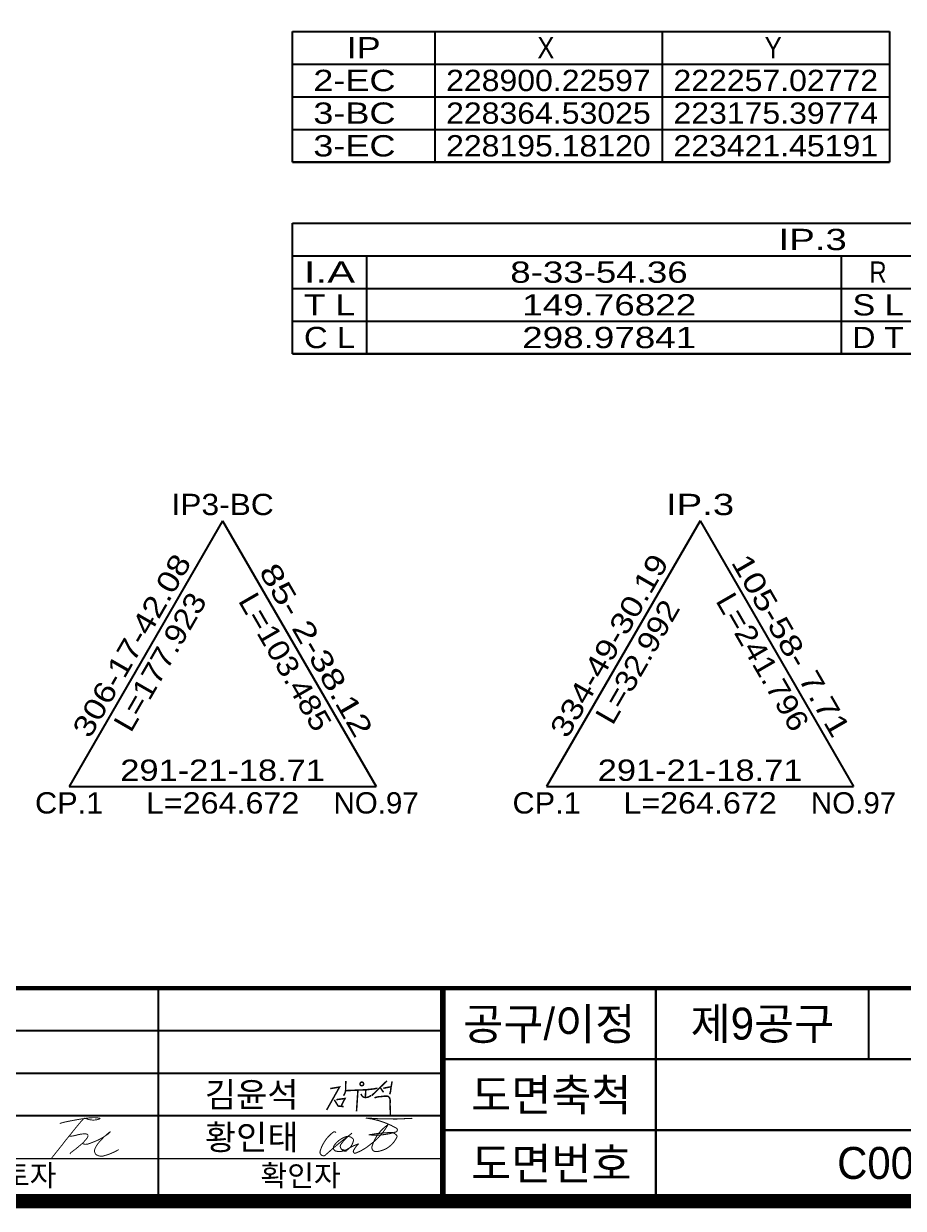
# Model space of a CAD drawing. Extents: x 225142 to 225983, y 224653 to 225247.
# Drawn here: x 225674.5 to 225798.3, y 224671.6 to 224838.3 of the extents above; entities that cross this region are included whole.
import ezdxf
from ezdxf.enums import TextEntityAlignment as Align

# ---------------------------------------------------------------- set-up
doc = ezdxf.new("R2010")
doc.units = 0
doc.header["$LTSCALE"] = 10
doc.header["$MEASUREMENT"] = 0
for name, color, linetype in [('CA-LEAL', 1, 'CONTINUOUS'), ('CA-LEAT', 3, 'CONTINUOUS'), ('CA-TABL-LIN1', 4, 'CONTINUOUS'), ('CA-TABL-LIN2', 1, 'CONTINUOUS'), ('CA-TABL-TEX1', 6, 'CONTINUOUS'), ('CA-TABL-TEX2', 3, 'CONTINUOUS'), ('CX-BORD', 3, 'CONTINUOUS'), ('CX-BORD-LIN1', 4, 'CONTINUOUS'), ('CX-BORD-LIN2', 3, 'CONTINUOUS'), ('CX-BORD-TEX2', 7, 'CONTINUOUS'), ('CX-BORD-TEX3', 6, 'CONTINUOUS')]:
    doc.layers.add(name, color=color, linetype=linetype)
doc.styles.get("Standard").update_dxf_attribs({"font": 'Dotum.ttf'})
doc.styles.add('TB_TEXT', font='Dotum.ttf')
doc.styles.add('TB_WBTXT', font='Dotum.ttf')
doc.styles.add('TB_WMTXT', font='Dotum.ttf')

# ---------------------------------------------------------------- blocks, each defined once
blk = doc.blocks.new('CXBLKA1-KHCA1')
at = {"layer": 'CX-BORD-LIN1', "const_width": 2}
blk.add_lwpolyline([(796, -2.273736754432321e-12), (0, 0), (0, 553.9999999999995), (795.9999999999995, 553.9999999999995)], close=True, dxfattribs=at)
at = {"layer": 'CX-BORD-LIN1'}
for points, const_width in [([(796, 30.00000000000098), (0, 29.99999999999869)], 0.6), ([(566, 1.175948227682966e-12), (566, 30.00000000000031)], 0.8), ([(566, 1.527666881884215e-13), (566, 30.00000000000031)], 0.6), ([(566, 6.000000000000252), (270, 5.9999999999993)], 0.2)]:
    blk.add_lwpolyline(points, dxfattribs=dict(at, const_width=const_width))
blk.add_lwpolyline([(526, 4.192202140984591e-13), (526, 30.00000000000018)], dxfattribs=at)
at = {"layer": 'CX-BORD-LIN2', "const_width": 0.3}
for points in [[(596, 1.4210854715202e-13), (596, 30.00000000000043)], [(686, 19.99999999999756), (566, 19.99999999999739)], [(796, 9.999999999997726), (566, 9.9999999999974)]]:
    blk.add_lwpolyline(points, dxfattribs=at)
at = {"layer": 'CX-BORD-LIN2'}
for points in [[(626, 19.99999999999747), (626, 30.00000000000043)], [(566, 24.00000000000025), (270, 23.9999999999993)], [(566, 18.00000000000136), (270, 18.00000000000041)], [(566, 12.00000000000136), (270, 12.00000000000041)]]:
    blk.add_lwpolyline(points, dxfattribs=at)
at = {"layer": 'CX-BORD-LIN1', "style": 'TB_TEXT'}
for tag, height, p in [('TR_RDAT4', 3.5, (317.5, 26.99999999999994)), ('TR_DGN4', 3.5, (459.1184542177598, 26.99999999999993)), ('TR_CHK4', 3.5, (499.1184542177598, 26.99999999999993)), ('TR_APP4', 3.5, (539.1184542177598, 27.00000000000016)), ('TR_RNUM4', 3, (285.105116618196, 26.63656332936284)), ('TR_RNUM3', 3, (285.105116618196, 20.63656332936395)), ('TR_RDAT3', 3.5, (317.5, 21.00000000000105)), ('TR_DGN3', 3.5, (459.1184542177598, 21.00000000000104)), ('TR_CHK3', 3.5, (499.1184542177598, 21.00000000000104)), ('TR_APP3', 3.5, (539.1184542177598, 21.00000000000126)), ('TR_RDAT2', 3.5, (317.5, 15.00000000000105)), ('TR_DGN2', 3.5, (459.1184542177598, 15.00000000000104)), ('TR_CHK2', 3.5, (499.1184542177598, 15.00000000000104)), ('TR_APP2', 3.5, (539.1184542177598, 15.00000000000126)), ('TR_RNUM2', 3, (285.105116618196, 14.63656332936395)), ('TR_RNUM1', 3, (285.105116618196, 8.636563329362843)), ('TR_RDAT1', 3.5, (317.5, 8.999999999999943)), ('TR_DGN1', 3.5, (459.1184542177598, 8.999999999999929)), ('TR_CHK1', 3.5, (499.1184542177598, 8.999999999999929)), ('TR_APP1', 3.5, (539.1184542177598, 9.000000000000156))]:
    blk.add_attdef(tag, text='', height=height, dxfattribs=at).set_placement(p, align=Align.MIDDLE_CENTER)
for tag, p in [('TR_RCON4', (342.3033138082337, 26.99999999999994)), ('TR_RCON3', (342.3033138082337, 21.00000000000105)), ('TR_RCON2', (342.3033138082337, 15.00000000000105)), ('TR_RCON1', (342.3033138082337, 8.999999999999943))]:
    blk.add_attdef(tag, text='', height=3.5, dxfattribs=at).set_placement(p, align=Align.MIDDLE_LEFT)
at = {"layer": 'CX-BORD-LIN2', "style": 'TB_TEXT'}
blk.add_attdef('TD_VERSION', text='', height=3, rotation=90, dxfattribs=at).set_placement((800.499999405456, 48.01489921212271), align=Align.MIDDLE_CENTER)
at = {"layer": 'CX-BORD-TEX2', "style": 'TB_WMTXT'}
for tag, height, p in [('TB_CNAME', 5, (15.34476638720071, 531.8324131479244)), ('TB_CSCOP', 4, (16.63456755316156, 523.8324131479244))]:
    blk.add_attdef(tag, text='', height=height, dxfattribs=at).set_placement(p, align=Align.BOTTOM_LEFT)
at = {"layer": 'CX-BORD-TEX2', "style": 'TB_WBTXT'}
for tag, height, p in [('TB_MTITIL', 10, (398, 533.326413560618)), ('TB_STITL', 7, (398, 518.326413560618))]:
    blk.add_attdef(tag, text='', height=height, dxfattribs=at).set_placement(p, align=Align.MIDDLE_CENTER)
at = {"layer": 'CX-BORD-TEX3', "style": 'TB_TEXT'}
for s, height, p in [('공구/이정', 4.5, (581, 24.99999999999742)), ('도면축척', 4.5, (581.2913704096159, 14.99999999999741)), ('도면번호', 4.5, (581.2913704096159, 5.385823260719846)), ('검토자', 3, (506, 3.662000000000432)), ('확인자', 3, (546, 3.662000000000262))]:
    blk.add_text(s, height=height, dxfattribs=at).set_placement(p, align=Align.MIDDLE)
for tag, height, p in [('TD_DCOMP', 4.5, (217.5, 24.99999999999931)), ('TD_CSECT', 4.5, (611, 24.99999999999896)), ('TD_DNAME_TOP', 4.5, (755, 24.99999999999912)), ('TD_DNAME_MAIN', 4.5, (755, 19.00715491911868)), ('TD_CCOMP', 4.5, (217.5, 14.99999999999931)), ('TD_HSCAL', 4.5, (626.6991483434026, 15.23515171695612)), ('TD_VSCAL', 4.5, (655.7793615572627, 15.23515171695612)), ('TD_DNAME_BOT', 3, (755, 13.65422715006187)), ('TD_CNAME', 4.5, (65, 5.752181573154171)), ('TD_FIELD', 4.5, (182.5, 5.52709622435755)), ('TD_CSTEP', 4.5, (253.2440000000001, 5.527096224357066)), ('TD_DWGCODE', 4.5, (641, 5.385823260720159)), ('TD_DWGNO', 4.5, (755, 5.385823260720144))]:
    blk.add_attdef(tag, text='', height=height, dxfattribs=at).set_placement(p, align=Align.MIDDLE_CENTER)
at = {"layer": 'CX-BORD-TEX3', "style": 'TB_TEXT', "width": 0.9}
blk.add_attdef('TD_CDIST', text='', height=4.5, dxfattribs=at).set_placement((656, 24.99999999999902), align=Align.MIDDLE_CENTER)

msp = doc.modelspace()

# ---------------------------------------------------------------- linework, layer by layer
at = {"layer": 'CA-LEAL', "linetype": 'Continuous'}
for p, q in [((225702.502566199, 224768.3577737744), (225680.9025688387, 224730.9454742504)), ((225702.502566199, 224768.3577737744), (225724.1025688387, 224730.9454772984)), ((225769.702566199, 224768.3577785158), (225748.1025688387, 224730.9454789918)), ((225769.702566199, 224768.3577785158), (225791.3025688387, 224730.9454820397)), ((225680.9025688387, 224730.9454742504), (225724.1025688387, 224730.9454772984)), ((225748.1025688387, 224730.9454789918), (225791.3025688387, 224730.9454820397))]:
    msp.add_line(p, q, dxfattribs=at)
at = {"layer": 'CA-TABL-LIN1'}
for p, q in [((225712.3529899769, 224837.2510649548), (225796.3529899769, 224837.2510708814)), ((225712.3529912751, 224818.8510649547), (225712.3529899769, 224837.2510649548)), ((225732.3529899769, 224837.2510663659), (225732.3529912751, 224818.8510663659)), ((225796.3529899769, 224837.2510708814), (225796.3529912751, 224818.8510708814)), ((225712.3529903014, 224832.6510649548), (225796.3529903014, 224832.6510708814)), ((225712.3529912751, 224818.8510649547), (225796.3529912751, 224818.8510708814)), ((225796.3529912751, 224818.8510708814), (225712.3529912751, 224818.8510649547)), ((225712.3529918811, 224810.2623027332), (225861.1529918811, 224810.2623132318)), ((225712.3529931793, 224791.8623027332), (225712.3529918811, 224810.2623027332)), ((225712.3529922056, 224805.6623027332), (225861.1529922056, 224805.6623132318)), ((225722.7529922056, 224805.6623034669), (225722.7529931793, 224791.8623034669)), ((225789.5529922056, 224805.66230818), (225789.5529931793, 224791.86230818)), ((225712.3529931793, 224791.8623027332), (225861.1529931793, 224791.8623132318)), ((225861.1529931793, 224791.8623132318), (225712.3529931793, 224791.8623027332))]:
    msp.add_line(p, q, dxfattribs=at)
at = {"layer": 'CA-TABL-LIN2'}
for p, q in [((225764.3529899769, 224837.2510686236), (225764.3529912751, 224818.8510686236)), ((225712.352990626, 224828.0510649548), (225796.352990626, 224828.0510708814)), ((225712.3529909505, 224823.4510649548), (225796.3529909505, 224823.4510708814)), ((225712.3529925302, 224801.0623027332), (225861.1529925302, 224801.0623132318)), ((225712.3529928547, 224796.4623027332), (225861.1529928547, 224796.4623132318))]:
    msp.add_line(p, q, dxfattribs=at)
at = {"layer": 'CX-BORD-LIN1'}
for points, const_width in [([(225717.6483974801, 224688.4236113239), (225718.9569925524, 224688.6375188519), (225717.1408152607, 224685.4052727894)], 0.2099999999999999), ([(225719.843985491, 224689.5088906959), (225719.8075909645, 224688.1023998227), (225719.7287362834, 224687.7992764067), (225719.6377503465, 224687.599215277), (225719.5164362701, 224687.4294665844)], 0.2099999999999999), ([(225719.8075909645, 224688.1327117821), (225721.5484542621, 224688.2115241187), (225721.3467504983, 224685.2192945567)], 0.2099999999999999), ([(225721.5484542621, 224688.2115241187), (225722.6625074146, 224688.2551349462), (225723.7133383529, 224688.3676633894), (225724.2923674441, 224688.4801918325)], 0.2099999999999999), ([(225722.6625074146, 224688.2551349462), (225722.5820866021, 224687.1566427056)], 0.2099999999999999), ([(225725.6319268256, 224689.5179421439), (225723.4827951476, 224687.4291397863)], 0.2099999999999999), ([(225724.6728106106, 224688.5830109314), (225725.1523687181, 224687.8966053926)], 0.2099999999999999), ([(225725.1168456985, 224688.4705823432), (225725.9930761331, 224688.6421838473), (225726.2160088354, 224688.6458173265)], 0.2099999999999999), ([(225726.3580993954, 224689.4393476727), (225726.2160088354, 224688.6458173265), (225726.1729907038, 224688.3379620265), (225726.135389884, 224688.0257584959), (225726.0803346316, 224687.7988898867), (225725.9906726565, 224687.6254432154)], 0.2099999999999999), ([(225718.2251058423, 224686.8387842297), (225718.7672515127, 224685.9608444123), (225719.5358622216, 224685.8853965675)], 0.2099999999999999), ([(225718.5133355224, 224686.8662199834), (225719.7348778265, 224687.0308340276), (225719.1584192255, 224685.9334086586)], 0.2099999999999999), ([(225721.9655272923, 224687.6871340058), (225722.1156458894, 224687.4031335356), (225722.2443191894, 224687.2638124239), (225722.4051608145, 224687.199510593), (225722.5820866021, 224687.1566427056), (225722.9573834742, 224687.2155862896), (225723.2147300744, 224687.3441899516), (225723.4077392653, 224687.4567183947)], 0.2099999999999999), ([(225723.8722130141, 224687.1234129741), (225724.271638787, 224687.2416976509), (225724.5231292853, 224687.286054763), (225724.7598261802, 224687.2934473761), (225724.9595386871, 224687.3156256933), (225725.2184256075, 224687.3525897145), (225725.5337995419, 224687.356764035), (225725.643084848, 224687.356764035), (225725.7159422249, 224687.3494822657), (225725.7997283602, 224687.3167140648), (225725.8871569088, 224687.2584594325), (225725.9272280106, 224687.1965641543), (225726.00372856, 224687.1019006753), (225726.0437996618, 224686.9890330119), (225726.062014006, 224686.9271377338), (225726.0765851777, 224686.8397560241), (225726.0880468611, 224686.5864889109), (225726.0618948191, 224686.2663055816), (225726.0880468611, 224685.7304885231), (225726.114178406, 224684.6074849898)], 0.2099999999999999), ([(225679.5900368619, 224683.5111749851), (225679.7894578704, 224683.5745192695), (225679.9823199943, 224683.6301955147), (225680.1676862539, 224683.6789646709), (225680.3446196693, 224683.7215876877), (225680.5121832608, 224683.7588255154), (225680.6694400484, 224683.791439104), (225680.8154530525, 224683.8201894032), (225680.9492852933, 224683.8458373632), (225681.0705854041, 224683.8690853995), (225681.1813444714, 224683.8904017896), (225681.284139195, 224683.9101962768), (225681.3815462745, 224683.9288786042), (225681.4761424095, 224683.946858515), (225681.5705042999, 224683.9645457523), (225681.6672086453, 224683.9823500593), (225681.7688321454, 224684.0006811793), (225681.8772878044, 224684.0198415416), (225681.9918338454, 224684.0397043209), (225682.1110647956, 224684.0600353783), (225682.2335751826, 224684.0806005747), (225682.357959534, 224684.1011657711), (225682.482812377, 224684.1214968284), (225682.6067282392, 224684.1413596078), (225682.7283016481, 224684.1605199701), (225682.8464199379, 224684.1787827996), (225682.9611416695, 224684.1961090731), (225683.0728182106, 224684.2124987911), (225683.1818009291, 224684.2279519537), (225683.2884411926, 224684.2424685611), (225683.3930903688, 224684.2560486135), (225683.4960998254, 224684.268692111), (225683.5978209302, 224684.2803990541), (225683.6985074488, 224684.2911499311), (225683.7980227381, 224684.3008471841), (225683.8961325533, 224684.3093737433), (225683.9926026493, 224684.316612539), (225684.087198781, 224684.3224465015), (225684.1796867034, 224684.3267585609), (225684.2698321715, 224684.3294316478), (225684.3574009402, 224684.3303486922), (225684.4421782848, 224684.3294511594), (225684.5240275621, 224684.3269146536), (225684.6028316489, 224684.3229733142), (225684.6784734223, 224684.3178612804), (225684.7508357592, 224684.3118126914), (225684.8198015367, 224684.3050616864), (225684.8852536316, 224684.2978424047), (225684.9470749211, 224684.2903889853), (225685.0050506798, 224684.282877033), (225685.0585757735, 224684.2752480126), (225685.1069474659, 224684.2673848545), (225685.1494630204, 224684.2591704889), (225685.1854197007, 224684.2504878462), (225685.2141147703, 224684.2412198566), (225685.2348454928, 224684.2312494503), (225685.2469091318, 224684.2204595577), (225685.2498371963, 224684.2087721323), (225685.2440981776, 224684.1962652201), (225685.2303948125, 224684.1830558904), (225685.2094298377, 224684.1692612125), (225685.18190599, 224684.1549982557), (225685.1485260061, 224684.1403840893), (225685.1099926229, 224684.1255357827), (225685.067008577, 224684.110570405), (225685.0202180437, 224684.0956245373), (225684.9700309523, 224684.0809128071), (225684.9167986705, 224684.0666693537), (225684.860872566, 224684.0531283162), (225684.8026040065, 224684.0405238339), (225684.7423443597, 224684.0290900461), (225684.6804449933, 224684.0190610918), (225684.6172572751, 224684.0106711106), (225684.5531520933, 224684.0040957066), (225684.4885784189, 224683.9992763452), (225684.4240047431, 224683.9960959569), (225684.3598995574, 224683.9944374722), (225684.2967313532, 224683.9941838217), (225684.2349686218, 224683.9952179356), (225684.1750798546, 224683.9974227447), (225684.1175335432, 224684.0006811793), (225684.0626420151, 224684.0048956815), (225684.0100929429, 224684.0100467396), (225683.9594178356, 224684.0161343533), (225683.9101482023, 224684.0231585224), (225683.8618155517, 224684.0311192466), (225683.8139513929, 224684.040016526), (225683.7660872347, 224684.0498503601), (225683.7177545861, 224684.0606207486), (225683.6686606401, 224684.0723081801), (225683.6192153261, 224684.0848150966), (225683.5700042575, 224684.0980244289), (225683.5216130476, 224684.1118191076), (225683.4746273099, 224684.1260820636), (225683.4296326579, 224684.1406962273), (225683.3872147049, 224684.1555445297), (225683.3479590643, 224684.1705099014), (225683.3122561451, 224684.1854167383), (225683.2797155388, 224684.1998552977), (225683.2497516321, 224684.2133573019), (225683.221778812, 224684.2254544732), (225683.1952114655, 224684.2356785341), (225683.1694639794, 224684.243561207), (225683.1439507407, 224684.2486342144), (225683.1180861362, 224684.2504292786), (225683.0913040732, 224684.2484586103), (225683.0631165397, 224684.2421563741), (225683.0330550438, 224684.2309372229), (225683.0006510941, 224684.2142158097), (225682.9654361985, 224684.1914067871), (225682.9269418655, 224684.1619248082), (225682.8846996033, 224684.1251845258), (225682.8382409202, 224684.0806005929), (225682.7872339679, 224684.0278218012), (225682.7318934716, 224683.9674334975), (225682.6725708001, 224683.9002551674), (225682.6096173221, 224683.8271062969), (225682.5433844064, 224683.7488063714), (225682.4742234215, 224683.6661748767), (225682.4024857363, 224683.5800312985), (225682.3285227194, 224683.4911951226), (225682.2526662191, 224683.4003687651), (225682.1751700012, 224683.3077863653), (225682.096268311, 224683.2135649928), (225682.0161953941, 224683.1178217173), (225681.9351854957, 224683.0206736087), (225681.8534728611, 224682.9222377365), (225681.7712917359, 224682.8226311705), (225681.6888763653, 224682.7219709805), (225681.6064414743, 224682.6204132592), (225681.5241237059, 224682.5182701916), (225681.4420401829, 224682.4158929859), (225681.3603080279, 224682.3136328501), (225681.2790443637, 224682.2118409924), (225681.1983663129, 224682.1108686207), (225681.1183909982, 224682.0110669433), (225681.0392355423, 224681.9127871682), (225680.9609975474, 224681.8162829456), (225680.8836965344, 224681.7214176944), (225680.8073325034, 224681.6279572756), (225680.731905455, 224681.5356675502), (225680.6574153893, 224681.444314379), (225680.5838623068, 224681.3536636233), (225680.5112462077, 224681.2634811438), (225680.4395670924, 224681.1735328017), (225680.3686297566, 224681.0834186096), (225680.297458177, 224680.9920751876), (225680.2248811259, 224680.8982733075), (225680.1497273755, 224680.800783741), (225680.0708256979, 224680.6983772598), (225679.9870048653, 224680.5898246359), (225679.8970936497, 224680.4738966409), (225679.7999208236, 224680.3493640467), (225679.6939833112, 224680.2145293471), (225679.5764506466, 224680.0658219238), (225679.4441605159, 224679.8992028807), (225679.2939506054, 224679.7106333215), (225679.1226586013, 224679.4960743502), (225678.9271221898, 224679.2514870705), (225678.7041790571, 224678.9728325863), (225678.4506668895, 224678.6560720014)], 0.1322999999999999), ([(225680.8768094023, 224681.7129886705), (225680.9140938678, 224681.7130276936), (225680.956266898, 224681.7133008556), (225681.0028309081, 224681.7140422951), (225681.0532883133, 224681.715486151), (225681.1071415287, 224681.7178665622), (225681.1638929695, 224681.7214176673), (225681.2230450509, 224681.7263736052), (225681.284100188, 224681.7329685148), (225681.346653487, 224681.7413780001), (225681.4106708187, 224681.7515435265), (225681.476210745, 224681.7633480246), (225681.5433318277, 224681.7766744253), (225681.6120926286, 224681.7914056593), (225681.6825517096, 224681.8074246571), (225681.7547676324, 224681.8246143496), (225681.8287989591, 224681.8428576675), (225681.9046749705, 224681.8619985182), (225681.9823078245, 224681.8817247165), (225682.0615803981, 224681.9016850537), (225682.1423755682, 224681.9215283215), (225682.2245762119, 224681.9409033112), (225682.308065206, 224681.9594588144), (225682.3927254276, 224681.9768436225), (225682.4784397537, 224681.992706527), (225682.5649348977, 224682.0067548543), (225682.6513129187, 224682.0189300698), (225682.7365197122, 224682.0292321741), (225682.8195011738, 224682.0376611675), (225682.8992031988, 224682.0442170506), (225682.9745716829, 224682.0488998237), (225683.0445525217, 224682.0517094872), (225683.1080916105, 224682.0526460416), (225683.1644471722, 224682.0517094872), (225683.2141267386, 224682.0488998237), (225683.2579501689, 224682.0442170506), (225683.2967373221, 224682.0376611675), (225683.3313080574, 224682.0292321742), (225683.3624822339, 224682.0189300698), (225683.3910797107, 224682.0067548543), (225683.417920347, 224681.992706527), (225683.4436092767, 224681.9767850878), (225683.4678927335, 224681.9589905367), (225683.490302226, 224681.9393228738), (225683.5103692629, 224681.9177820996), (225683.5276253528, 224681.894368214), (225683.5416020042, 224681.8690812174), (225683.5518307257, 224681.84192111), (225683.557843026, 224681.8128878919), (225683.559307057, 224681.7820205865), (225683.5564375445, 224681.7495143097), (225683.5495858573, 224681.7156031998), (225683.5391033647, 224681.6805213961), (225683.5253414357, 224681.6445030372), (225683.5086514392, 224681.6077822619), (225683.4893847443, 224681.5705932089), (225683.4678927202, 224681.5331700171), (225683.4444681741, 224681.4956687791), (225683.4191696671, 224681.4579334023), (225683.3919971985, 224681.4197297479), (225683.3629507677, 224681.3808236771), (225683.3320303739, 224681.340981051), (225683.2992360166, 224681.299967731), (225683.2645676949, 224681.2575495781), (225683.2280254084, 224681.2134924537), (225683.1896286768, 224681.1676597767), (225683.1494751023, 224681.1203051974), (225683.1076818076, 224681.0717799239), (225683.0643659153, 224681.0224351642), (225683.0196445482, 224680.9726221265), (225682.9736348289, 224680.9226920189), (225682.9264538801, 224680.8729960494), (225682.8782188245, 224680.8238854262), (225682.8290663053, 224680.7756528227), (225682.779211048, 224680.728356774), (225682.7288872987, 224680.6819972805), (225682.6783293033, 224680.6365743426), (225682.6277713079, 224680.5920879608), (225682.5774475586, 224680.5485381355), (225682.5275923013, 224680.5059248671), (225682.4784397821, 224680.464248156), (225682.4301656856, 224680.423488491), (225682.3827114501, 224680.3835483137), (225682.3359599528, 224680.3443105544), (225682.2897940705, 224680.3056581431), (225682.2440966803, 224680.2674740098), (225682.1987506592, 224680.2296410845), (225682.153638884, 224680.1920422975), (225682.1086442319, 224680.1545605786), (225682.0636495799, 224680.1170983698), (225682.0185378052, 224680.0796361594), (225681.973191785, 224680.0421739478), (225681.9274943968, 224680.0047117351), (225681.881328518, 224679.9672495215), (225681.8345770257, 224679.9297873073), (225681.7871227973, 224679.8923250927), (225681.7388487101, 224679.8548628778), (225681.6896669221, 224679.8173811513), (225681.6396067138, 224679.7797823553), (225681.5887266464, 224679.7419494198), (225681.537085281, 224679.7037652757), (225681.484741179, 224679.6651128531), (225681.4317529013, 224679.6258750824), (225681.3781790091, 224679.585934894), (225681.3240780637, 224679.5451752183), (225681.2698014333, 224679.503518009), (225681.2168717135, 224679.461041313), (225681.1671043071, 224679.4178622007), (225681.122314617, 224679.3740977423), (225681.0843180457, 224679.3298650079), (225681.0549299962, 224679.2852810678), (225681.0359658712, 224679.2404629925), (225681.0292410733, 224679.195527852)], 0.1322999999999999)]:
    msp.add_lwpolyline(points, dxfattribs=dict(at, const_width=const_width))
at = {"layer": 'CX-BORD-LIN1', "const_width": 0.2099999999999999}
msp.add_lwpolyline([(225722.0139950729, 224689.3185747796, 3798.450989763234), (225722.0142500062, 224689.3186613122)], format="xyb", dxfattribs=at)
at = {"layer": 'CX-BORD-LIN1', "const_width": 0.147, "elevation": -90.41666666666667}
for points in [[(225716.2372590408, 224679.642671065, 0.6334663635945859), (225716.8862440106, 224678.9918129086, -0.02584804886832607), (225720.7280742441, 224682.1570944218, 0.08724122534274857), (225719.1113141691, 224680.5177588824, 0.6966696370647005), (225719.8823883437, 224679.7891739004, -0.06082299902354997), (225721.6456021766, 224680.6511411356, 0.09139181008041715), (225720.930431088, 224679.7111154224, 0.5099500080430651), (225721.1388359672, 224679.3059248145, 0.08972915044655608), (225723.2913792816, 224680.5534538494, 0.1097096665230928), (225725.7848313398, 224683.3474915603)], [(225726.9854541397, 224682.8415399455, 0.1016100729652878), (225722.661070588, 224684.2833904002, 0.0379938199290968), (225729.1849332488, 224684.2350654916)], [(225725.7848313398, 224683.3474915603, 0.1764310013253211), (225723.5309189428, 224680.2724229864, 0.5250689199938516), (225724.1201476911, 224679.5493556918)], [(225718.0943667255, 224682.3020691476, 0.1620361182399803), (225716.2372590407, 224679.642671065)], [(225718.45680354, 224682.2295817847, 0.3642693064098785), (225718.0943667255, 224682.3020691476)], [(225719.9320101732, 224679.7157087914, 0.2399836959650749), (225720.9338025344, 224681.2440207572, 0.3459454611295547), (225719.7672417143, 224681.6195113198, 0.1625229052121287), (225718.1195569692, 224680.2954133413)], [(225724.1201476912, 224679.5493556919, 0.2836747993364746), (225727.0827997248, 224681.7221702444, 0.1882848276638638), (225726.3242897506, 224682.2553666505, 0.03052119506143514), (225723.0718323111, 224681.9154698787, 0.1052802820132766), (225726.8886741717, 224682.3155531641, 0.5957706200628751), (225726.9854541397, 224682.8415399454)], [(225718.1195569692, 224680.2954133412, 0.4600683058121187), (225718.5150013018, 224679.6037204136)], [(225718.5150013018, 224679.6037204137, 0.1633579025210865), (225719.8823883437, 224679.7891739005)]]:
    msp.add_lwpolyline(points, format="xyb", dxfattribs=at)
at = {"layer": 'CX-BORD-LIN1', "const_width": 0.1322999999999999, "elevation": -81.375}
msp.add_lwpolyline([(225683.0241985964, 224680.9814658422), (225682.9234201584, 224680.8735379938), (225682.8742365835, 224680.8247439169), (225682.8483036403, 224680.7870573207), (225682.8288710168, 224680.7583265376), (225682.8152945369, 224680.7368540601), (225682.806930024, 224680.7209423806), (225682.8031333017, 224680.7088939917), (225682.8032601937, 224680.6990113857), (225682.8067446054, 224680.6898702175), (225682.8133327702, 224680.6811387904), (225682.8228490034, 224680.6727585704), (225682.8351176203, 224680.6646710232), (225682.8499629362, 224680.6568176147), (225682.8672092666, 224680.6491398104), (225682.8866809265, 224680.6415790762), (225682.9082022314, 224680.6340768781), (225682.931607257, 224680.6266039488), (225682.9567691208, 224680.6192480904), (225682.9835707009, 224680.6121263718), (225683.0118948752, 224680.6053558622), (225683.0416245217, 224680.5990536306), (225683.0726425183, 224680.5933367461), (225683.1048317432, 224680.5883222778), (225683.1380750742, 224680.5841272947), (225683.1723334709, 224680.5808883776), (225683.2078802199, 224680.5788201538), (225683.2450666891, 224680.5781567617), (225683.2842442465, 224680.5791323405), (225683.3257642603, 224680.5819810288), (225683.3699780985, 224680.5869369655), (225683.4172371291, 224680.5942342893), (225683.4678927202, 224680.6041071391), (225683.5222181579, 224680.6167311188), (225683.5801744011, 224680.6320476944), (225683.6416443269, 224680.6499397965), (225683.7065108121, 224680.6702903561), (225683.7746567338, 224680.6929823042), (225683.8459649688, 224680.7178985716), (225683.9203183944, 224680.7449220892), (225683.9975998873, 224680.7739357881), (225684.0775556815, 224680.8047640643), (225684.1593854383, 224680.8369971747), (225684.242152176, 224680.8701668417), (225684.3249189125, 224680.9038047874), (225684.4067486663, 224680.9374427339), (225684.4867044556, 224680.9706124034), (225684.5638492984, 224681.0028455182), (225684.637246213, 224681.0336738004), (225684.7062119836, 224681.0627655532), (225684.7710784579, 224681.0903354039), (225684.8324312497, 224681.1167345608), (225684.8908559728, 224681.1423142322), (225684.946938241, 224681.1674256265), (225685.0012636678, 224681.1924199519), (225685.0544178672, 224681.2176484167), (225685.1069864528, 224681.2434622293), (225685.1594769566, 224681.2701540632), (225685.2120845834, 224681.2977824529), (225685.2649264564, 224681.3263473983), (225685.3181196982, 224681.3558488991), (225685.3717814322, 224681.3862869551), (225685.4260287813, 224681.417661566), (225685.4809788685, 224681.4499727318), (225685.5367488168, 224681.483220452), (225685.5933581468, 224681.517346192), (225685.6504359695, 224681.552057278), (225685.7075137935, 224681.5870025017), (225685.7641231275, 224681.6218306549), (225685.8197954801, 224681.6561905292), (225685.8740623598, 224681.6897309162), (225685.9264552752, 224681.7221006078), (225685.9765057349, 224681.7529483956), (225686.0238623704, 224681.7820401408), (225686.0686423042, 224681.8096099826), (225686.1110797817, 224681.8360091297), (225686.1514090482, 224681.8615887909), (225686.1898643491, 224681.886700175), (225686.2266799298, 224681.9116944906), (225686.2620900357, 224681.9369229465), (225686.296328912, 224681.9627367515), (225686.3296112838, 224681.9894090678), (225686.3620737949, 224682.0169008719), (225686.3938335686, 224682.0450950939), (225686.4250077282, 224682.0738746639), (225686.455713397, 224682.1031225118), (225686.4860676985, 224682.1327215679), (225686.5161877559, 224682.1625547623), (225686.5461906927, 224682.1925050247), (225686.575939866, 224682.2222796815), (225686.6042835688, 224682.2508836425), (225686.6298163279, 224682.2771462138), (225686.6511326699, 224682.2998967014), (225686.666827122, 224682.3179644113), (225686.6754942107, 224682.3301786495), (225686.6757284629, 224682.335368722), (225686.6661244054, 224682.3323639348), (225686.6457255355, 224682.320344802), (225686.6153712325, 224682.2998966712), (225686.5763498463, 224682.271956098), (225686.5299497268, 224682.2374596378), (225686.4774592237, 224682.1973438466), (225686.420166687, 224682.1525452796), (225686.3593604665, 224682.1040004928), (225686.296328912, 224682.0526460416), (225686.2322432507, 224681.9993404354), (225686.1678062194, 224681.9446299976), (225686.1036034321, 224681.8889830055), (225686.0402205029, 224681.8328677363), (225685.9782430459, 224681.7767524669), (225685.9182566752, 224681.7211054749), (225685.8608470049, 224681.666395037), (225685.806599649, 224681.6130894308), (225685.7558659762, 224681.5615008408), (225685.7080603726, 224681.5113170821), (225685.6623629794, 224681.4620698773), (225685.6179539374, 224681.4132909491), (225685.5740133874, 224681.36451202), (225685.5297214704, 224681.3152648127), (225685.4842583273, 224681.2650810497), (225685.4368040988, 224681.2134924537), (225685.3867926918, 224681.1601478168), (225685.3346730765, 224681.1051642084), (225685.2811479891, 224681.0487757676), (225685.2269201655, 224680.9912166336), (225685.1726923419, 224680.9327209451), (225685.1191672545, 224680.8735228413), (225685.0670476392, 224680.8138564612), (225685.0170362322, 224680.7539559438), (225684.9696991265, 224680.694055428), (225684.9250558425, 224680.6343890523), (225684.8829892575, 224680.5751909551), (225684.8433822489, 224680.5166952746), (225684.8061176939, 224680.4591361494), (225684.7710784699, 224680.4027477177), (225684.7381474542, 224680.347764118), (225684.7072075241, 224680.2944194886), (225684.6781610774, 224680.2428894334), (225684.6509885941, 224680.1931154177), (225684.6256900743, 224680.1449803726), (225684.6022655184, 224680.0983672289), (225684.5807149267, 224680.0531589176), (225684.5610382998, 224680.0092383696), (225684.5432356377, 224679.9664885158), (225684.5273069408, 224679.9247922871), (225684.5132522095, 224679.8840716376), (225684.5010714434, 224679.8444046135), (225684.4907646423, 224679.8059082839), (225684.4823318057, 224679.7686997183), (225684.4757729334, 224679.7328959859), (225684.471088025, 224679.6986141561), (225684.4682770802, 224679.665971298), (225684.4673400987, 224679.6350844811), (225684.4682575598, 224679.6059732167), (225684.4709318614, 224679.5782667852), (225684.4752458813, 224679.5514969088), (225684.481082497, 224679.5251953101), (225684.4883245864, 224679.4988937113), (225684.4968550268, 224679.472123835), (225684.5065566961, 224679.4444174035), (225684.5173124719, 224679.4153061391), (225684.529063793, 224679.3844973685), (225684.5419863433, 224679.3524008346), (225684.5563143678, 224679.3196018845), (225684.5722821115, 224679.2866858653), (225684.5901238195, 224679.2542381241), (225684.6100737368, 224679.2228440081), (225684.6323661084, 224679.1930888643), (225684.6572351793, 224679.1655580399), (225684.6848175924, 224679.1406807893), (225684.7148595816, 224679.1182619969), (225684.7470097783, 224679.0979504544), (225684.7809168143, 224679.0793949534), (225684.8162293212, 224679.0622442856), (225684.8525959306, 224679.0461472428), (225684.889665274, 224679.0307526166), (225684.9270859832, 224679.0157091986), (225684.9646042921, 224679.0007633385), (225685.0023568448, 224678.9860516172), (225685.0405778875, 224678.9718081736), (225685.0795016667, 224678.9582671463), (225685.1193624287, 224678.9456626741), (225685.1603944198, 224678.9342288961), (225685.2028318864, 224678.9241999508), (225685.246909075, 224678.9158099772), (225685.2927431087, 224678.9092540907), (225685.3399826186, 224678.9045713147), (225685.3881591127, 224678.9017616491), (225685.4368040988, 224678.9008250939), (225685.4854490849, 224678.9017616491), (225685.5336255789, 224678.9045713147), (225685.5808650889, 224678.9092540907), (225685.6266991226, 224678.9158099772), (225685.6707763111, 224678.9241804393), (225685.7132137778, 224678.9340728037), (225685.7542457689, 224678.9451358623), (225685.7941065309, 224678.9570184071), (225685.83303031, 224678.9693692299), (225685.8712513528, 224678.9818371227), (225685.9090039054, 224678.9940708772), (225685.9465222144, 224679.0057192856), (225685.9840990872, 224679.0165677205), (225686.0222615761, 224679.0269478784), (225686.0615952944, 224679.0373280368), (225686.1026858557, 224679.0481764729), (225686.1461188734, 224679.0599614643), (225686.1924799607, 224679.0731512883), (225686.2423547312, 224679.0882142222), (225686.2963287983, 224679.1056185435), (225686.3547730504, 224679.1256959488), (225686.417199476, 224679.1482318107), (225686.4829053388, 224679.1728749218), (225686.5511879023, 224679.1992740739), (225686.62134443, 224679.2270780593), (225686.6926721855, 224679.25593567), (225686.7644684325, 224679.2854956982), (225686.8360304344, 224679.315406936), (225686.9067530571, 224679.34537671), (225686.9764215754, 224679.3753464854), (225687.044918866, 224679.4053162616), (225687.1121278063, 224679.4352860381), (225687.1779312729, 224679.4652558148), (225687.2422121431, 224679.495225591), (225687.3048532936, 224679.5251953664), (225687.3657376016, 224679.5551651405), (225687.4248162657, 224679.5851446687), (225687.4823137714, 224679.6151827304), (225687.538522926, 224679.6453378604), (225687.5937365365, 224679.675668594), (225687.6482474103, 224679.7062334662), (225687.7023483546, 224679.737091012), (225687.7563321765, 224679.7682997665), (225687.8104916832, 224679.7999182649), (225687.8604347721, 224679.8298197463), (225687.8830297006, 224679.847136266)], dxfattribs=at)
at = {"layer": 'CX-BORD-LIN1'}
msp.add_arc((225719.8152897338, 224680.9790722168, -90.41666666666667), 1.268743790369247, 250.7653486922238, 275.2784951766311, dxfattribs=at)

# ---------------------------------------------------------------- block references
at = {"layer": 'CX-BORD'}
ref = msp.add_blockref('CXBLKA1-KHCA1', (225167.4764086655, 224672.5690909977), dxfattribs=at)
ref.add_attrib('TD_CSECT', '제9공구', dxfattribs={"layer": 'CX-BORD-TEX3', "height": 4.5, "style": 'TB_TEXT'}).set_placement((225778.4764086655, 224697.5690909977), align=Align.MIDDLE_CENTER)
ref.add_attrib('TR_APP1', '황인태', dxfattribs={"layer": 'CX-BORD-LIN1', "height": 3.5, "style": 'TB_TEXT'}).set_placement((225706.5948628833, 224681.5690909977), align=Align.MIDDLE_CENTER)
ref.add_attrib('TR_APP2', '김윤석', dxfattribs={"layer": 'CX-BORD-LIN1', "height": 3.5, "style": 'TB_TEXT'}).set_placement((225706.5948628833, 224687.5690909977), align=Align.MIDDLE_CENTER)
ref.add_attrib('TD_DWGCODE', 'C0010301-002', dxfattribs={"layer": 'CX-BORD-TEX3', "height": 4.5, "style": 'TB_TEXT'}).set_placement((225808.4764086655, 224677.9549142584), align=Align.MIDDLE_CENTER)

# ---------------------------------------------------------------- texts
at = {"layer": 'CA-LEAT'}
for s, rotation, width, p, p2 in [('IP3-BC', 4.042594128498658e-06, 0.9945459657030398, (225695.3025669346, 224769.1577732664), (225709.7025669346, 224769.1577742824)), ('IP.3', 4.042709928964745e-06, 1.239306358382252, (225764.9025669346, 224769.1577781771), (225774.5025669346, 224769.1577788544)), ('306-17-42.08', 60.00000404156473, 1.015821966947557, (225683.8097488385, 224737.5808579196), (225698.2097470788, 224762.5223905636)), ('334-49-30.19', 60.00000404159368, 1.015821966948446, (225751.0097488385, 224737.5808626608), (225765.4097470788, 224762.5223953049)), ('105-58- 7.71', 300.0000040436631, 1.054426229476051, (225773.9953877247, 224762.5223959106), (225788.3953894845, 224737.5808652987)), (' 85- 2-38.12', 300.0000040435551, 1.096080557675153, (225706.7953877247, 224762.5223911693), (225721.1953894845, 224737.5808605573)), ('L=177.923', 60.0000040427865, 1.03681125440792, (225689.5934656388, 224738.3985497816), (225700.393464319, 224757.1046992656)), ('L=103.485', 300.0000040420678, 1.036811254407658, (225704.611671249, 224757.1046995632), (225715.4116725688, 224738.3985516032)), ('L=241.796', 300.0000040421347, 1.036811254408356, (225771.811671249, 224757.1047043046), (225782.6116725688, 224738.3985563445)), ('L=32.992', 60.00000404147892, 1.043309002403595, (225757.3934655655, 224739.4377850493), (225766.9934643923, 224756.0654734786)), ('291-21-18.71', 4.042536228275827e-06, 1.015821966977333, (225688.1025695742, 224731.7454753144), (225716.9025695742, 224731.7454773464)), ('291-21-18.71', 4.042536228275827e-06, 1.015821966977333, (225755.3025695742, 224731.7454800557), (225784.1025695742, 224731.7454820877)), ('CP.1', 4.042536228271741e-06, 0.9921750105180587, (225676.1025698988, 224727.1454744678), (225685.7025698988, 224727.1454751451)), ('L=264.672', 4.042516928201549e-06, 1.036811254395129, (225691.7025698988, 224727.1454755685), (225713.3025698988, 224727.1454770924)), ('NO.97', 4.042640448689995e-06, 0.9633986928104556, (225718.1025698988, 224727.1454774311), (225730.1025698988, 224727.1454782778)), ('CP.1', 4.042536228283997e-06, 0.9921750105150506, (225743.3025698988, 224727.1454792091), (225752.9025698988, 224727.1454798864)), ('L=264.672', 4.042594128504104e-06, 1.036811254396526, (225758.9025698988, 224727.1454803097), (225780.5025698988, 224727.1454818338)), ('NO.97', 4.042501488125788e-06, 0.9633986928127921, (225785.3025698988, 224727.1454821724), (225797.3025698988, 224727.1454830191))]:
    msp.add_text(s, height=3.000000000000014, rotation=rotation, dxfattribs=dict(at, width=width)).set_placement(p, p2, align=Align.FIT)
at = {"layer": 'CA-TABL-TEX1'}
for s, rotation, width, p, p2 in [('IP', 4.042709928977001e-06, 1.278958785246353, (225719.952991037, 224833.451065491), (225724.752991037, 224833.4510658296)), ('X', 4.042362527541973e-06, 0.9540453074526193, (225746.7956675718, 224833.4510674649), (225749.1956675719, 224833.4510676342)), ('Y', 4.042362527541973e-06, 0.9571428571521406, (225778.7956675718, 224833.4510697227), (225781.1956675719, 224833.451069892)), ('  2-EC', 4.042594128506828e-06, 1.082828282827843, (225712.4419104488, 224828.851064961), (225726.8419104488, 224828.851065977)), ('  3-BC', 4.042478328044825e-06, 1.065863211810353, (225712.4419107733, 224824.251064961), (225726.8419107733, 224824.251065977)), ('  3-EC', 4.042594128514998e-06, 1.082828282825654, (225712.4419110979, 224819.651064961), (225726.8419110979, 224819.651065977)), ('IP.3', 4.042362527578738e-06, 1.239306358382252, (225780.7529929412, 224806.4623075592), (225790.3529929412, 224806.4623082365)), ('I.A', 4.042594128514998e-06, 1.328925619831485, (225713.9529932658, 224801.862302846), (225721.1529932657, 224801.862303354)), ('R', 4.042362527590992e-06, 0.8619883040914749, (225793.5529932658, 224801.8623084622), (225795.9529932658, 224801.8623086316)), ('T L', 4.042594128514998e-06, 1.184728734089555, (225713.9529935903, 224797.262302846), (225721.1529935903, 224797.262303354)), ('S L', 4.042594128498658e-06, 1.141161290324423, (225791.1529935903, 224797.2623082929), (225798.3529935903, 224797.2623088009)), ('C L', 4.042594128482317e-06, 1.082496940030603, (225713.9529939148, 224792.662302846), (225721.1529939149, 224792.662303354)), ('D T', 4.042362527574652e-06, 1.052230814992776, (225791.1529939148, 224792.6623082929), (225798.3529939149, 224792.6623088009))]:
    msp.add_text(s, height=3.000000000000014, rotation=rotation, dxfattribs=dict(at, width=width)).set_placement(p, p2, align=Align.FIT)
at = {"layer": 'CA-TABL-TEX2'}
for s, rotation, width, p, p2 in [('228900.22597', 4.042478328044825e-06, 1.017867932671144, (225733.9529913616, 224828.8510664788), (225762.7529913615, 224828.8510685107)), ('222257.02772', 4.042536228275827e-06, 1.017867932671145, (225765.9529913616, 224828.8510687365), (225794.7529913616, 224828.8510707685)), ('228364.53025', 4.042594128502742e-06, 1.017867932672173, (225733.9529916861, 224824.2510664787), (225762.7529916861, 224824.2510685108)), ('223175.39774', 4.042536228275827e-06, 1.017867932671145, (225765.9529916861, 224824.2510687365), (225794.7529916861, 224824.2510707685)), ('228195.18120', 4.042478328040741e-06, 1.017867932672173, (225733.9529920107, 224819.6510664787), (225762.7529920107, 224819.6510685107)), ('223421.45191', 4.042478328044825e-06, 1.017867932671144, (225765.9529920107, 224819.6510687365), (225794.7529920106, 224819.6510707685)), (' 8-33-54.36', 4.042552019242718e-06, 1.060952069361313, (225741.5529932657, 224801.8623047934), (225767.9529932658, 224801.862306656)), (' 8-33-54.36', 4.042552019242718e-06, 1.060952069361313, (225741.5529932657, 224801.8623047934), (225767.9529932658, 224801.862306656)), ('   149.76822', 4.042536228275827e-06, 1.143743937923881, (225740.3529935903, 224797.2623047087), (225769.1529935903, 224797.2623067407)), ('   298.97841', 4.042536228275827e-06, 1.143743937923881, (225740.3529939149, 224792.6623047087), (225769.1529939148, 224792.6623067407))]:
    msp.add_text(s, height=3.000000000000014, rotation=rotation, dxfattribs=dict(at, width=width)).set_placement(p, p2, align=Align.FIT)

doc.saveas('drawing.dxf')
